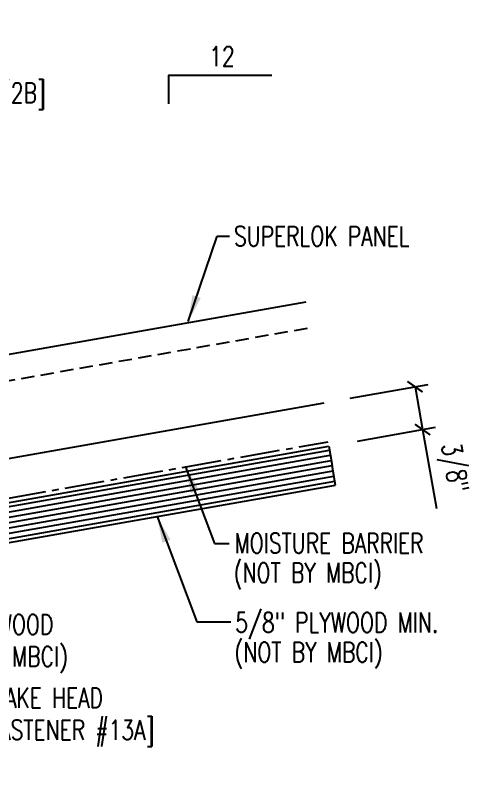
# Model space of a CAD drawing. Header units: inches. Extents: x 1.1 to 41.6, y 6.9 to 54.2.
# Drawn here: x 32.34 to 40.94, y 20.11 to 34.45 of the extents above; entities that cross this region are included whole.
import ezdxf
from ezdxf.enums import TextEntityAlignment as Align

# ---------------------------------------------------------------- set-up
doc = ezdxf.new("R2010")
doc.units = ezdxf.units.IN
doc.header["$MEASUREMENT"] = 0
doc.linetypes.add('CENTER2', pattern=[1.125, 0.75, -0.125, 0.125, -0.125])
doc.linetypes.add('HIDDEN2', pattern=[0.1875, 0.125, -0.0625])
for name, color, linetype in [('BARRIER', 253, 'CENTER2'), ('MARK', 1, 'Continuous'), ('PANEL', 11, 'Continuous'), ('TEXT', 2, 'Continuous'), ('WOOD', 3, 'Continuous')]:
    doc.layers.add(name, color=color, linetype=linetype)
doc.styles.add('TEXT', font='SIMPLEX', dxfattribs={"width": 0.75, "height": 6})
doc.styles.add('TEXT1', font='ROMANS.shx', dxfattribs={"width": 0.75, "height": 0.375})
doc.dimstyles.new('DETAIL$7', dxfattribs={"dimscale": 4, "dimtxt": 6, "dimasz": 0.125, "dimexe": 0.0625, "dimexo": 0.125, "dimgap": 0.0625, "dimtad": 1, "dimdec": 5, "dimzin": 3, "dimdsep": 46, "dimlunit": 4, "dimtxsty": 'TEXT', "dimblk": 'ARCHTICK', "dimcen": 0.0625, "dimclrd": 7, "dimclre": 7, "dimclrt": 2, "dimadec": 0, "dimazin": 0, "dimtfac": 0.666667, "dimtdec": 5, "dimtmove": 0, "dimatfit": 3, "dimfxl": 0, "dimfrac": 2, "dimtolj": 1, "dimtzin": 3, "dimarcsym": 0})

# ---------------------------------------------------------------- blocks, each defined once
blk = doc.blocks.new('_ArchTick')
at = {"color": 0, "linetype": 'ByBlock', "const_width": 0.15}
blk.add_lwpolyline([(-0.5, -0.5), (0.5, 0.5)], dxfattribs=at)
blk = doc.blocks.new('FD-F2b')
at = {"layer": 'TEXT', "style": 'TEXT1', "width": 0.75}
for s, p in [('1/4-14 x 1 LONG-LIFE', (0.0047, -0.0408)), ("'TYPE AB' SELF-TAPPER", (0.0047, -0.1926)), ('W/WASHER', (0.0047, -0.3444)), ('[FASTENER #2B]', (0.6255, -0.3444))]:
    blk.add_text(s, height=0.09375, dxfattribs=at).set_placement(p)
blk.add_attdef('(QUANTITY)', (0.0047, -0.4962), '', height=0.0938, dxfattribs=at)
at = {"layer": 'TEXT', "style": 'TEXT1', "flags": 1}
for tag, p in [('Color', (0.0199, -0.7145)), ('Calc', (0.0199, -0.7145)), ('Opt1', (0.0199, -0.7145)), ('Opt2', (0.0199, -0.7145)), ('Opt3', (0.0199, -0.7145)), ('Description', (0.0199, -0.7145)), ('Multiple', (0.0199, -0.7145)), ('Part', (0.0199, -0.7145)), ('Spare1', (0.0199, -0.902)), ('Spare2', (0.0199, -0.902)), ('Spare3', (0.0199, -0.902)), ('Spare4', (0.0199, -0.902)), ('Spare5', (0.0199, -0.902)), ('Spare6', (0.0199, -0.902)), ('Spare7', (0.0199, -0.902)), ('Spare8', (0.0199, -0.902)), ('Spare9', (0.0199, -0.902)), ('Spare10', (0.0199, -0.902))]:
    blk.add_attdef(tag, p, '', height=0.0938, dxfattribs=at)
blk = doc.blocks.new('slopl1')
at = {"layer": 'MARK', "color": 6}
blk.add_lwpolyline([(0, 0), (0, 0.1368), (0.4871, 0.1368)], dxfattribs=at)
at = {"layer": 'MARK', "color": 2, "style": 'TEXT1', "width": 0.75}
blk.add_text('12', height=0.09375, dxfattribs=at).set_placement((0.1909, 0.1779))
blk.add_attdef('SLOPL1', text='', height=0.0938, dxfattribs=at).set_placement((-0.0549, 0.0243), align=Align.RIGHT)
blk = doc.blocks.new('FD-F13A')
at = {"layer": 'TEXT', "style": 'TEXT1', "width": 0.75}
for s, p in [('12-11 x 1 PANCAKE HEAD', (0.0047, -0.0408)), ('SELF-TAPPER [FASTENER #13A]', (0.0047, -0.1926))]:
    blk.add_text(s, height=0.09375, dxfattribs=at).set_placement(p)
blk.add_attdef('(QUANTITY)', (0.0047, -0.3444), '', height=0.0938, dxfattribs=at)

msp = doc.modelspace()

# ---------------------------------------------------------------- linework, layer by layer
at = {"color": 7}
for p, q in [((38.68458, 27.19495), (40.16106, 27.45529)), ((39.91486, 27.41188), (40.05804, 26.5999)), ((38.82776, 26.38297), (40.30424, 26.64331)), ((40.05804, 26.5999), (40.32151, 25.10568))]:
    msp.add_line(p, q, dxfattribs=at)
at = {"layer": 'BARRIER'}
msp.add_line((27.74829, 24.51419), (38.26892, 26.36926), dxfattribs=at)
at = {"layer": 'PANEL'}
msp.add_line((21.66361, 26.16362), (37.8553, 29.01865), dxfattribs=at)
at = {"layer": 'PANEL', "color": 8, "linetype": 'HIDDEN2', "ltscale": 2}
msp.add_line((21.74892, 25.67978), (37.94061, 28.53481), dxfattribs=at)
at = {"layer": 'PANEL'}
msp.add_lwpolyline([(22.00048, 24.25309), (38.19218, 27.10812)], dxfattribs=at)
at = {"layer": 'WOOD', "color": 3, "linetype": 'CONTINUOUS'}
for p, q in [((24.08483, 23.78339), (38.279, 26.28621)), ((38.279, 26.28621), (38.34412, 25.91691)), ((38.40924, 25.5476), (38.34412, 25.91691)), ((24.21506, 23.04479), (38.40924, 25.5476))]:
    msp.add_line(p, q, dxfattribs=at)
at = {"layer": 'WOOD', "color": 9, "linetype": 'CONTINUOUS'}
for p, q in [((24.09785, 23.70953), (38.29203, 26.21235)), ((24.11522, 23.61105), (38.30939, 26.11387)), ((24.13258, 23.51257), (38.32676, 26.01539)), ((24.14995, 23.41409), (38.34412, 25.91691)), ((24.16731, 23.31561), (38.36149, 25.81842)), ((24.18468, 23.21713), (38.37885, 25.71994)), ((24.20204, 23.11865), (38.39621, 25.62146))]:
    msp.add_line(p, q, dxfattribs=at)

# ---------------------------------------------------------------- block references
at = {"color": 7, "xscale": 0.25, "yscale": 0.25, "zscale": 0.25}
for p, rotation in [((39.91486, 27.41188), 100.0000000000002), ((40.05804, 26.5999), 280.0000000000002)]:
    msp.add_blockref('_ArchTick', p, dxfattribs=dict(at, rotation=rotation))
at = {"layer": 'MARK', "xscale": 4, "yscale": 4, "zscale": 4}
msp.add_blockref('slopl1', (35.25073, 32.77148), dxfattribs=at)
at = {"layer": 'TEXT', "xscale": 4, "yscale": 4, "zscale": 4}
for name, p, values in [('FD-F2b', (27.29529, 34.17001), {'(QUANTITY)': '(5) PER 16" PANEL'}), ('FD-F13A', (28.83419, 21.49133), {'(QUANTITY)': '@ 5\'-0" O.C.'})]:
    msp.add_blockref(name, p, dxfattribs=at).add_auto_attribs(values)

# ---------------------------------------------------------------- texts
at = {"color": 2, "insert": (40.61563, 25.86725), "char_height": 0.375, "attachment_point": 5, "rotation": 280, "style": 'TEXT1'}
msp.add_mtext('\\A1;3/8"', dxfattribs=at)
at = {"layer": 'TEXT', "style": 'TEXT1', "width": 0.75}
for s, p in [('SUPERLOK PANEL', (36.48341, 30.07566)), ('MOISTURE BARRIER', (36.49404, 24.26)), ('(NOT BY MBCI)', (36.47754, 23.69912)), ('CONT. 3/8" PLYWOOD', (28.88998, 22.71937)), ('5/8" PLYWOOD MIN.', (36.50958, 22.75641)), ('SPACER (NOT BY MBCI)', (28.88998, 22.11223)), ('(NOT BY MBCI)', (36.49308, 22.19552))]:
    msp.add_text(s, height=0.375, dxfattribs=at).set_placement(p)

# ---------------------------------------------------------------- leaders
for points in [[(35.56659, 25.89277), (36.11458, 24.44273), (36.39103, 24.44273)], [(35.02813, 24.95142), (35.77906, 22.95458), (36.42412, 22.95458)]]:
    msp.add_leader(points, dimstyle='DETAIL$7')
at = {"layer": 'TEXT'}
msp.add_leader([(35.61558, 28.6461), (36.16521, 30.26316), (36.39711, 30.26316)], dimstyle='DETAIL$7', dxfattribs=at)

doc.saveas('drawing.dxf')
